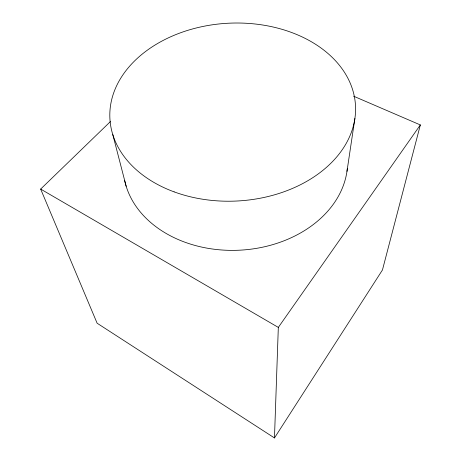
<?xml version="1.0" encoding="UTF-8"?>
<svg xmlns="http://www.w3.org/2000/svg" width="461" height="461" viewBox="0 0 461 461"><rect width="100%" height="100%" fill="white"/><g stroke="black" fill="none" stroke-linecap="round" stroke-linejoin="round"><path stroke-width="0.69" d="M110.427 121.566L40.654 189.079L97.127 323.224L274.468 437.95L278.323 327.402L420.346 124.937L353.558 96.182M346.966 171.388L354.895 118.477M420.346 124.937L382.451 269.979L274.468 437.95M40.654 189.079L278.323 327.402M112.795 134.612L126.17 186.29M347.323 168.53A112.311 86.138 -3 0 1 240.25 250.156A112.311 86.138 -3 0 1 124.701 180.689M174.131 191.868A122.966 88.996 -3 0 0 355.54 106.67A122.966 88.996 -3 0 0 168.421 37.819A122.966 88.996 -3 0 0 174.131 191.868"/></g></svg>
